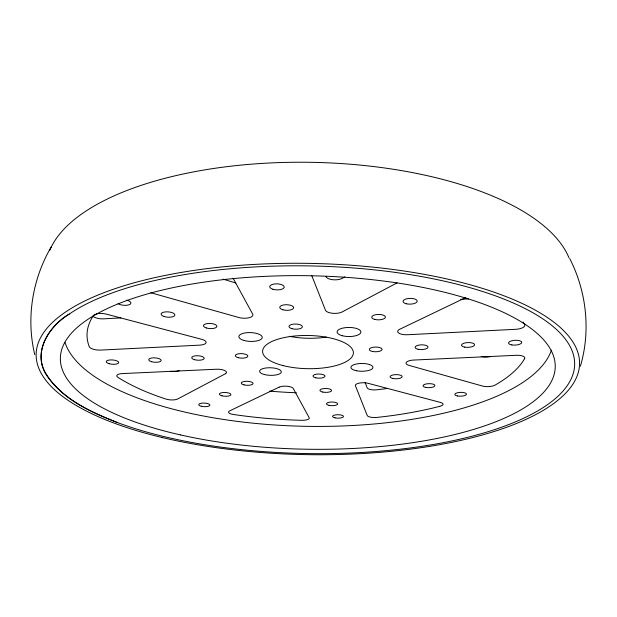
<?xml version="1.0" encoding="UTF-8"?>
<svg xmlns="http://www.w3.org/2000/svg" width="617" height="617" viewBox="0 0 617 617"><rect width="100%" height="100%" fill="white"/><g stroke="black" fill="none" stroke-linecap="round" stroke-linejoin="round"><path stroke-width="0.93" d="M580.389 366.213C590.893 330.65 586.528 291.448 569.715 258.531M51.157 247.062C32.331 279.115 25.983 318.418 34.768 354.636M69.297 314.053C49.669 325.761 32.308 351.489 46.051 373.833C61.692 399.083 90.468 411.77 116.991 422.39A266.845 93.838 1 0 0 514.269 422.352A266.845 93.838 1 0 0 453.017 283.211A266.845 93.838 1 0 0 69.297 314.053C47.802 326.555 30.703 354.983 48.373 377.766C64.97 400.333 91.601 412.464 116.991 422.39M344.864 276.863L342.366 278.282A9.216 3.933 0.4 0 1 332.902 279.732A9.216 3.933 0.4 0 1 325.899 276.593M397.055 282.879L342.173 311.932A9.332 3.733 0.4 0 1 332.602 313.289A9.332 3.733 0.4 0 1 325.506 310.312L311.84 275.807M465.804 297.571L399.538 329.362A8.977 3.417 -1 0 0 398.806 333.118A8.977 3.417 -1 0 0 407.521 334.73L515.411 329.324A9.247 3.494 -3.2 0 0 524.674 324.758L523.054 322.089M120.87 317.909L103.563 318.85A8.599 3.27 5.2 0 1 92.797 316.159M460.745 299.322L468.426 298.906M150.787 292.736L239.064 317.578A9.216 3.625 2.4 0 0 249.145 317.724A9.216 3.625 2.4 0 0 252.685 314.122L233.133 278.306M223.061 279.146L235.887 282.987M365.117 382.339L367.115 387.723A7.327 2.468 -0.2 0 0 376.547 389.821L382.054 389.157A218.935 86.773 1 0 0 387.522 388.432M49.8 250.255A263.49 110.628 1 0 1 309.356 162.294A263.49 110.628 1 0 1 568.928 257.705M551.421 350.155A245.08 91.216 1 0 1 307.752 426.347A245.08 91.216 1 0 1 65.016 342.45M326.339 337.098A44.91 17.538 1 0 1 289.342 336.304M179.439 370.508A7.612 2.63 3.4 0 1 170.523 371.272M296.438 392.767A218.935 86.773 1 0 1 269.752 391.124M491.163 356.433A8.013 2.869 -2.4 0 1 481.198 356.425M126.693 300.155A7.095 2.784 5 0 1 129.362 304.682A7.095 2.784 5 0 1 118.071 303.68M93.877 315.048A9.278 3.517 5.2 0 0 93.537 315.41L91.902 318.025A221.403 82.115 1 0 0 88.378 344.116L89.241 346.661A8.7 3.093 4.9 0 0 100.741 350.086L199.9 345.127A8.715 3.216 3.2 0 0 206.063 342.713A8.715 3.216 3.2 0 0 201.767 339.342L106.726 314.23A9.278 3.517 5.2 0 0 96.26 313.93M94.494 314.616A9.278 3.517 5.2 0 1 95.296 314.246M524.543 358.755L523.1 361.092A221.426 82.138 1 0 1 498.274 383.219L494.927 385.193A8.098 2.715 -2.1 0 1 482.486 386.041L409.086 365.403A8.391 2.985 -1 0 1 406.372 362.302A8.391 2.985 -1 0 1 413.429 360.073L516.136 355.307A8.615 3.039 -2.9 0 1 524.604 358.662L524.543 358.755M225.436 373.725L177.673 398.991A7.689 2.483 3.3 0 1 165.85 399.045L161.238 397.495A221.426 82.138 1 0 1 121.055 379.285L117.731 377.211A8.129 2.73 4.2 0 1 122.49 373.586L216.343 369.228A8.144 2.823 2.6 0 1 224.827 370.586A8.144 2.823 2.6 0 1 225.436 373.725M279.023 387.198L229.686 410.883A7.404 2.337 2.1 0 0 233.187 414.447L238.733 415.241A221.449 82.154 1 0 0 295.859 420.131L301.659 420.308A7.296 2.283 1.1 0 0 309.217 417.763L293.206 388.394A7.836 2.63 1.4 0 0 286.998 386.234A7.836 2.63 1.4 0 0 279.023 387.198M439.744 406.341L435.024 407.528A221.449 82.154 1 0 1 382.285 416.822L376.725 417.439A7.396 2.329 -0.1 0 1 367.208 415.457L355.438 385.802A7.928 2.692 0 0 1 359.217 383.126A7.928 2.692 0 0 1 367.971 383.265L440.492 402.431A7.643 2.46 -1.1 0 1 439.936 406.294L439.744 406.341M180.233 434.869A247.463 86.75 1 0 0 555.2 367.832A247.463 86.75 1 0 0 187.984 284.73A247.463 86.75 1 0 0 180.233 434.869M162.001 437.476A271.75 95.635 1 0 0 579.324 367.277A271.75 95.635 1 0 0 182.27 272.267A271.75 95.635 1 0 0 162.001 437.476M283.226 365.626A45.403 16.597 1 0 0 353.325 353.657A45.403 16.597 1 0 0 287.406 336.982A45.403 16.597 1 0 0 283.226 365.626M264.5 374.565A10.867 3.795 1.7 0 0 281.298 372.043A10.867 3.795 1.7 0 0 265.572 368.033A10.867 3.795 1.7 0 0 264.5 374.565M244.27 340.522A11.723 4.412 2.2 0 0 262.256 337.568A11.723 4.412 2.2 0 0 245.126 332.918A11.723 4.412 2.2 0 0 244.27 340.522M342.481 335.771A11.885 4.535 0.2 0 0 360.876 332.285A11.885 4.535 0.2 0 0 343.677 327.92A11.885 4.535 0.2 0 0 342.481 335.771M356.379 370.724A11.013 3.895 0 0 0 372.953 367.377A11.013 3.895 0 0 0 356.479 363.976A11.013 3.895 0 0 0 356.379 370.724M201.343 406.271A5.622 1.797 2.7 0 0 209.919 405.168A5.622 1.797 2.7 0 0 201.659 403.171A5.622 1.797 2.7 0 0 201.343 406.271M222.043 395.852A5.769 1.897 2.4 0 0 230.92 394.679A5.769 1.897 2.4 0 0 222.536 392.582A5.769 1.897 2.4 0 0 222.043 395.852M244.039 384.885A5.923 2.005 2.1 0 0 253.093 383.55A5.923 2.005 2.1 0 0 244.417 381.422A5.923 2.005 2.1 0 0 244.039 384.885M109.055 363.683A6.263 2.159 4.5 0 0 118.703 362.657A6.263 2.159 4.5 0 0 109.649 359.973A6.263 2.159 4.5 0 0 109.055 363.683M151.689 361.747A6.263 2.198 3.8 0 0 161.207 360.475A6.263 2.198 3.8 0 0 151.967 357.945A6.263 2.198 3.8 0 0 151.689 361.747M194.687 359.734A6.278 2.237 3.1 0 0 204.25 358.338A6.278 2.237 3.1 0 0 195.011 355.87A6.278 2.237 3.1 0 0 194.687 359.734M164.161 316.536A6.903 2.676 4 0 0 174.866 315.117A6.903 2.676 4 0 0 164.963 311.947A6.903 2.676 4 0 0 164.161 316.536M206.417 327.989A6.725 2.568 3 0 0 216.875 326.516A6.725 2.568 3 0 0 207.243 323.578A6.725 2.568 3 0 0 206.417 327.989M272.969 289.296A7.265 3.031 1.7 0 0 284.221 287.237A7.265 3.031 1.7 0 0 273.724 284.075A7.265 3.031 1.7 0 0 272.969 289.296M282.979 309.803A6.98 2.8 1.5 0 0 293.669 307.775A6.98 2.8 1.5 0 0 283.45 304.968A6.98 2.8 1.5 0 0 282.979 309.803M406.48 303.811A7.119 2.884 -1.2 0 0 417.223 301.165A7.119 2.884 -1.2 0 0 406.603 298.821A7.119 2.884 -1.2 0 0 406.48 303.811M375.028 319.483A6.88 2.707 -0.5 0 0 385.448 317.138A6.88 2.707 -0.5 0 0 375.236 314.801A6.88 2.707 -0.5 0 0 375.028 319.483M418.21 349.307A6.486 2.383 -1.2 0 0 428.051 347.132A6.486 2.383 -1.2 0 0 418.434 345.173A6.486 2.383 -1.2 0 0 418.21 349.307M511.84 344.949A6.648 2.422 -3 0 0 521.781 342.389A6.648 2.422 -3 0 0 511.817 340.746A6.648 2.422 -3 0 0 511.84 344.949M464.632 347.124A6.563 2.406 -2.1 0 0 474.604 344.81A6.563 2.406 -2.1 0 0 464.902 342.952A6.563 2.406 -2.1 0 0 464.632 347.124M425.907 387.43A5.954 2.005 -1.1 0 0 434.962 385.61A5.954 2.005 -1.1 0 0 426.154 383.951A5.954 2.005 -1.1 0 0 425.907 387.43M457.467 395.983A5.861 1.928 -1.6 0 0 466.491 394.232A5.861 1.928 -1.6 0 0 457.961 392.636A5.861 1.928 -1.6 0 0 457.467 395.983M392.944 378.514A6.054 2.09 -0.6 0 0 402.184 376.717A6.054 2.09 -0.6 0 0 393.268 374.889A6.054 2.09 -0.6 0 0 392.944 378.514M335.07 417.871A5.476 1.72 0.5 0 0 343.484 416.56A5.476 1.72 0.5 0 0 335.494 414.894A5.476 1.72 0.5 0 0 335.07 417.871M329.062 405.369A5.646 1.836 0.6 0 0 337.723 403.973A5.646 1.836 0.6 0 0 329.463 402.199A5.646 1.836 0.6 0 0 329.062 405.369M322.814 392.088A5.831 1.951 0.7 0 0 331.591 390.499A5.831 1.951 0.7 0 0 322.876 388.702A5.831 1.951 0.7 0 0 322.814 392.088M291.98 328.699A6.71 2.591 1.3 0 0 302.392 326.894A6.71 2.591 1.3 0 0 292.705 324.233A6.71 2.591 1.3 0 0 291.98 328.699M238.309 357.713A6.301 2.275 2.3 0 0 247.857 356.14A6.301 2.275 2.3 0 0 238.517 353.788A6.301 2.275 2.3 0 0 238.309 357.713M315.904 377.851A6.031 2.09 0.8 0 0 325.036 376.208A6.031 2.09 0.8 0 0 316.089 374.234A6.031 2.09 0.8 0 0 315.904 377.851M372.467 351.474A6.425 2.36 -0.3 0 0 382.116 349.384A6.425 2.36 -0.3 0 0 372.475 347.386A6.425 2.36 -0.3 0 0 372.467 351.474"/></g></svg>
